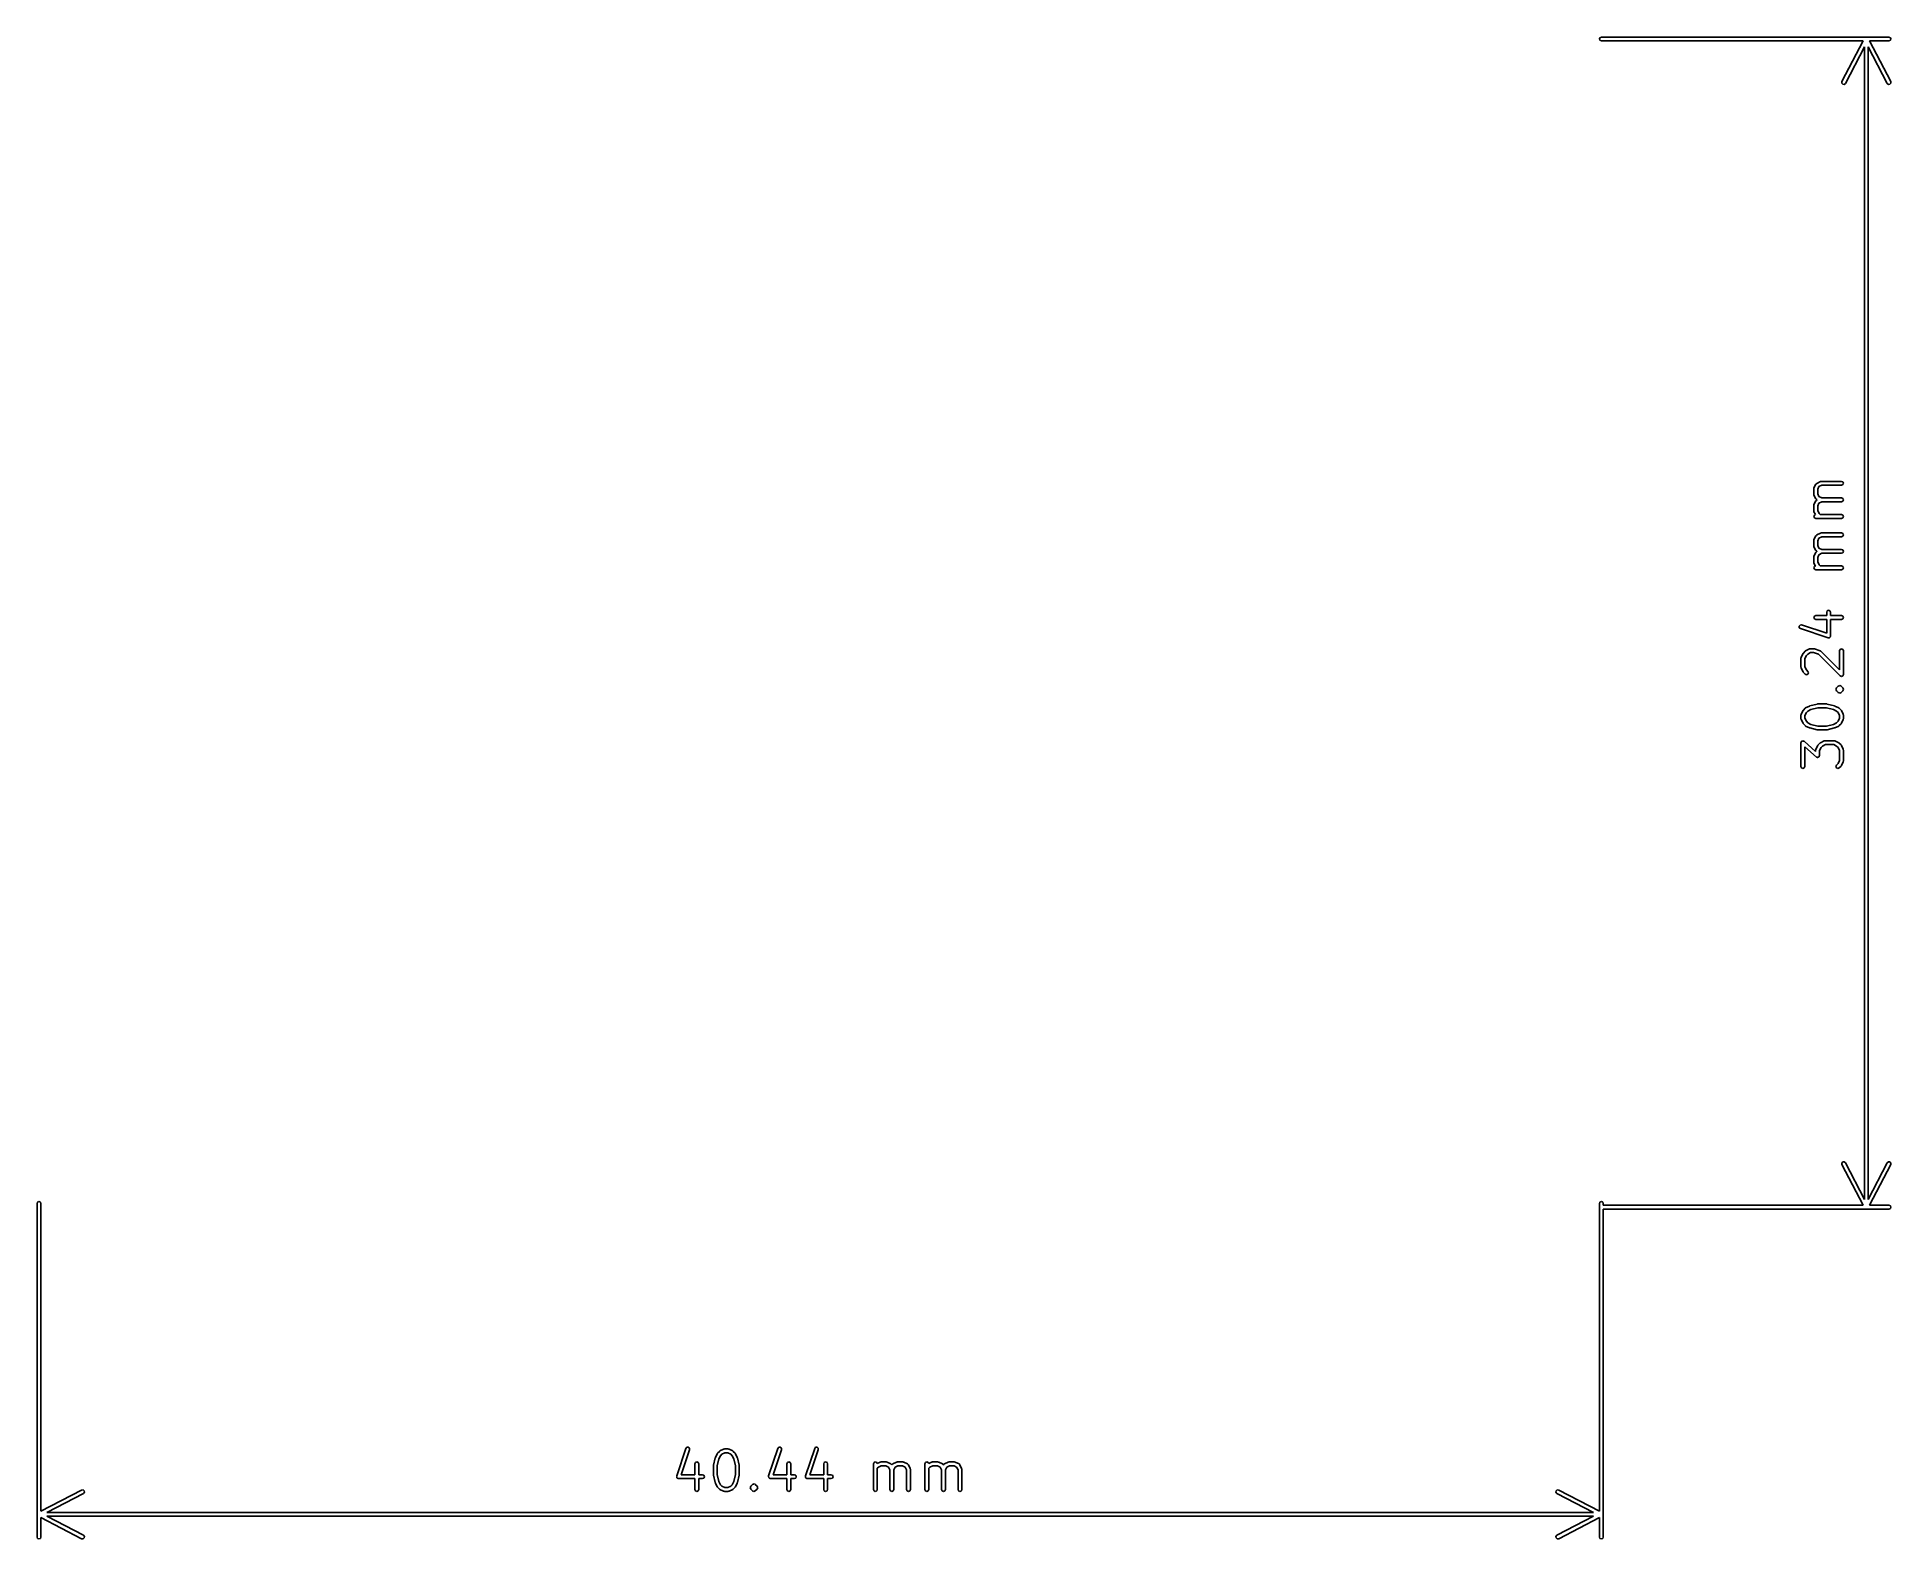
# Model space of a CAD drawing. Extents: x 5.05 to 6.94, y -5.07 to -3.54.
import ezdxf

# ---------------------------------------------------------------- set-up
doc = ezdxf.new("R2010")
doc.units = 0
doc.header["$MEASUREMENT"] = 0
doc.layers.add('BLACK', color=7, linetype='CONTINUOUS')

msp = doc.modelspace()

# ---------------------------------------------------------------- linework, layer by layer
at = {"layer": 'BLACK', "linetype": 'CONTINUOUS'}
for p, q in [((6.6406, -3.5434), (6.6412, -3.5421)), ((6.6412, -3.5448), (6.6406, -3.5434)), ((6.6412, -3.5421), (6.6426, -3.5415)), ((6.6426, -3.5454), (6.6412, -3.5448)), ((6.6426, -3.5415), (6.9357, -3.5415)), ((6.9094, -3.5454), (6.6426, -3.5454)), ((6.8878, -3.5869), (6.9094, -3.5454)), ((6.9107, -3.5515), (6.8913, -3.5887)), ((6.9107, -4.726), (6.9107, -3.5515)), ((6.934, -3.5887), (6.9146, -3.5515)), ((6.9146, -3.5515), (6.9146, -4.726)), ((6.9357, -3.5454), (6.9159, -3.5454)), ((6.9159, -3.5454), (6.9375, -3.5869)), ((6.9357, -3.5415), (6.9371, -3.5421)), ((6.9371, -3.5448), (6.9357, -3.5454)), ((6.9371, -3.5421), (6.9377, -3.5434)), ((6.9377, -3.5434), (6.9371, -3.5448)), ((6.8877, -3.5884), (6.8878, -3.5869)), ((6.8886, -3.5895), (6.8877, -3.5884)), ((6.8913, -3.5887), (6.8901, -3.5897)), ((6.9351, -3.5897), (6.934, -3.5887)), ((6.9376, -3.5884), (6.9366, -3.5895)), ((6.9375, -3.5869), (6.9376, -3.5884)), ((6.8901, -3.5897), (6.8886, -3.5895)), ((6.9366, -3.5895), (6.9351, -3.5897)), ((6.8591, -4.0019), (6.8593, -4.0014)), ((6.8591, -4.0075), (6.8591, -4.0019)), ((6.8593, -4.001), (6.8612, -3.9972)), ((6.8593, -4.0014), (6.8593, -4.001)), ((6.8612, -3.9972), (6.8617, -3.9968)), ((6.8617, -3.9968), (6.8621, -3.9964)), ((6.8621, -3.9964), (6.8658, -3.9945)), ((6.8644, -3.9996), (6.8631, -4.0023)), ((6.8631, -4.0023), (6.8631, -4.007)), ((6.8672, -3.9982), (6.8644, -3.9996)), ((6.8658, -3.9945), (6.8663, -3.9944)), ((6.8663, -3.9944), (6.8667, -3.9943)), ((6.8667, -3.9943), (6.8873, -3.9943)), ((6.8873, -3.9982), (6.8672, -3.9982)), ((6.8873, -3.9943), (6.8887, -3.9949)), ((6.8887, -3.9976), (6.8873, -3.9982)), ((6.8887, -3.9949), (6.8893, -3.9962)), ((6.8893, -3.9962), (6.8887, -3.9976)), ((6.8593, -4.0079), (6.8591, -4.0075)), ((6.8591, -4.0187), (6.8593, -4.0183)), ((6.8591, -4.0244), (6.8591, -4.0187)), ((6.8593, -4.0084), (6.8593, -4.0079)), ((6.8612, -4.0121), (6.8593, -4.0084)), ((6.8593, -4.0179), (6.8612, -4.0141)), ((6.8593, -4.0183), (6.8593, -4.0179)), ((6.8617, -4.0125), (6.8612, -4.0121)), ((6.8612, -4.0141), (6.8617, -4.0137)), ((6.8621, -4.013), (6.8617, -4.0125)), ((6.8617, -4.0137), (6.8621, -4.0132)), ((6.8623, -4.0131), (6.8621, -4.013)), ((6.8621, -4.0132), (6.8623, -4.0131)), ((6.8631, -4.007), (6.8644, -4.0098)), ((6.8644, -4.0165), (6.8631, -4.0192)), ((6.8631, -4.0192), (6.8631, -4.0239)), ((6.8631, -4.0239), (6.8646, -4.0269)), ((6.8644, -4.0098), (6.8672, -4.0111)), ((6.8672, -4.0151), (6.8644, -4.0165)), ((6.8672, -4.0111), (6.8873, -4.0111)), ((6.8873, -4.0151), (6.8672, -4.0151)), ((6.8873, -4.0111), (6.8887, -4.0117)), ((6.8887, -4.0145), (6.8873, -4.0151)), ((6.8887, -4.0117), (6.8893, -4.0131)), ((6.8893, -4.0131), (6.8887, -4.0145)), ((6.8593, -4.0248), (6.8591, -4.0244)), ((6.8591, -4.03), (6.8597, -4.0286)), ((6.8597, -4.0314), (6.8591, -4.03)), ((6.8593, -4.0252), (6.8593, -4.0248)), ((6.8608, -4.0281), (6.8593, -4.0252)), ((6.8597, -4.0286), (6.8608, -4.0281)), ((6.8611, -4.032), (6.8597, -4.0314)), ((6.8873, -4.032), (6.8611, -4.032)), ((6.8646, -4.0269), (6.8657, -4.028)), ((6.8657, -4.028), (6.8873, -4.028)), ((6.8873, -4.028), (6.8887, -4.0286)), ((6.8887, -4.0314), (6.8873, -4.032)), ((6.8887, -4.0286), (6.8893, -4.03)), ((6.8893, -4.03), (6.8887, -4.0314)), ((6.8591, -4.0544), (6.8593, -4.0539)), ((6.8591, -4.06), (6.8591, -4.0544)), ((6.8593, -4.0604), (6.8591, -4.06)), ((6.8593, -4.0535), (6.8612, -4.0497)), ((6.8593, -4.0539), (6.8593, -4.0535)), ((6.8593, -4.0609), (6.8593, -4.0604)), ((6.8612, -4.0646), (6.8593, -4.0609)), ((6.8612, -4.0497), (6.8617, -4.0493)), ((6.8617, -4.0493), (6.8621, -4.0488)), ((6.8621, -4.0488), (6.8658, -4.047)), ((6.8644, -4.0521), (6.8631, -4.0548)), ((6.8631, -4.0548), (6.8631, -4.0595)), ((6.8631, -4.0595), (6.8644, -4.0623)), ((6.8672, -4.0507), (6.8644, -4.0521)), ((6.8658, -4.047), (6.8663, -4.0469)), ((6.8663, -4.0469), (6.8667, -4.0468)), ((6.8667, -4.0468), (6.8873, -4.0468)), ((6.8873, -4.0507), (6.8672, -4.0507)), ((6.8873, -4.0468), (6.8887, -4.0473)), ((6.8887, -4.0501), (6.8873, -4.0507)), ((6.8887, -4.0473), (6.8893, -4.0487)), ((6.8893, -4.0487), (6.8887, -4.0501)), ((6.8591, -4.0712), (6.8593, -4.0708)), ((6.8591, -4.0769), (6.8591, -4.0712)), ((6.8593, -4.0773), (6.8591, -4.0769)), ((6.8593, -4.0704), (6.8612, -4.0666)), ((6.8593, -4.0708), (6.8593, -4.0704)), ((6.8593, -4.0777), (6.8593, -4.0773)), ((6.8608, -4.0806), (6.8593, -4.0777)), ((6.8597, -4.0811), (6.8608, -4.0806)), ((6.8617, -4.065), (6.8612, -4.0646)), ((6.8612, -4.0666), (6.8617, -4.0662)), ((6.8621, -4.0655), (6.8617, -4.065)), ((6.8617, -4.0662), (6.8621, -4.0657)), ((6.8623, -4.0656), (6.8621, -4.0655)), ((6.8621, -4.0657), (6.8623, -4.0656)), ((6.8644, -4.069), (6.8631, -4.0717)), ((6.8631, -4.0717), (6.8631, -4.0764)), ((6.8631, -4.0764), (6.8646, -4.0794)), ((6.8644, -4.0623), (6.8672, -4.0636)), ((6.8672, -4.0676), (6.8644, -4.069)), ((6.8646, -4.0794), (6.8657, -4.0805)), ((6.8657, -4.0805), (6.8873, -4.0805)), ((6.8672, -4.0636), (6.8873, -4.0636)), ((6.8873, -4.0676), (6.8672, -4.0676)), ((6.8873, -4.0636), (6.8887, -4.0642)), ((6.8887, -4.067), (6.8873, -4.0676)), ((6.8873, -4.0805), (6.8887, -4.0811)), ((6.8887, -4.0642), (6.8893, -4.0656)), ((6.8893, -4.0656), (6.8887, -4.067)), ((6.8591, -4.0825), (6.8597, -4.0811)), ((6.8597, -4.0839), (6.8591, -4.0825)), ((6.8611, -4.0844), (6.8597, -4.0839)), ((6.8873, -4.0844), (6.8611, -4.0844)), ((6.8887, -4.0839), (6.8873, -4.0844)), ((6.8887, -4.0811), (6.8893, -4.0825)), ((6.8893, -4.0825), (6.8887, -4.0839)), ((6.8591, -4.1331), (6.8597, -4.1317)), ((6.8597, -4.1345), (6.8591, -4.1331)), ((6.8597, -4.1317), (6.8611, -4.1311)), ((6.8611, -4.1351), (6.8597, -4.1345)), ((6.8611, -4.1311), (6.8723, -4.1311)), ((6.8723, -4.1351), (6.8611, -4.1351)), ((6.8723, -4.1275), (6.8728, -4.1261)), ((6.8723, -4.1311), (6.8723, -4.1275)), ((6.8723, -4.1491), (6.8723, -4.1351)), ((6.8728, -4.1261), (6.8742, -4.1255)), ((6.8742, -4.1255), (6.8756, -4.1261)), ((6.8756, -4.1261), (6.8762, -4.1275)), ((6.8762, -4.1275), (6.8762, -4.1311)), ((6.8762, -4.1311), (6.8873, -4.1311)), ((6.8873, -4.1351), (6.8762, -4.1351)), ((6.8762, -4.1351), (6.8762, -4.1518)), ((6.8873, -4.1311), (6.8887, -4.1317)), ((6.8887, -4.1345), (6.8873, -4.1351)), ((6.8887, -4.1317), (6.8893, -4.1331)), ((6.8893, -4.1331), (6.8887, -4.1345)), ((6.8442, -4.1419), (6.8452, -4.1407)), ((6.8443, -4.1434), (6.8442, -4.1419)), ((6.8455, -4.1443), (6.8443, -4.1434)), ((6.8452, -4.1407), (6.8467, -4.1406)), ((6.8736, -4.1537), (6.8455, -4.1443)), ((6.8467, -4.1406), (6.8723, -4.1491)), ((6.8739, -4.1537), (6.8736, -4.1537)), ((6.8742, -4.1538), (6.8739, -4.1537)), ((6.8746, -4.1536), (6.8742, -4.1538)), ((6.8751, -4.1536), (6.8746, -4.1536)), ((6.8753, -4.1534), (6.8751, -4.1536)), ((6.8756, -4.1532), (6.8753, -4.1534)), ((6.8758, -4.1528), (6.8756, -4.1532)), ((6.8761, -4.1525), (6.8758, -4.1528)), ((6.8762, -4.1518), (6.8761, -4.1521)), ((6.8761, -4.1521), (6.8761, -4.1525)), ((6.846, -4.1743), (6.8462, -4.1739)), ((6.846, -4.1837), (6.846, -4.1743)), ((6.8462, -4.1735), (6.8481, -4.1697)), ((6.8462, -4.1739), (6.8462, -4.1735)), ((6.8481, -4.1697), (6.8483, -4.1695)), ((6.8483, -4.1695), (6.8485, -4.1692)), ((6.8485, -4.1692), (6.8503, -4.1673)), ((6.8515, -4.1718), (6.8499, -4.1748)), ((6.8499, -4.1748), (6.8499, -4.1833)), ((6.8503, -4.1673), (6.8506, -4.1672)), ((6.8506, -4.1672), (6.8508, -4.167)), ((6.8508, -4.167), (6.8546, -4.1651)), ((6.8529, -4.1703), (6.8515, -4.1718)), ((6.8559, -4.1688), (6.8529, -4.1703)), ((6.8546, -4.1651), (6.855, -4.1651)), ((6.855, -4.1651), (6.8555, -4.1649)), ((6.8555, -4.1649), (6.8592, -4.1649)), ((6.8589, -4.1688), (6.8559, -4.1688)), ((6.8638, -4.1704), (6.8589, -4.1688)), ((6.8592, -4.1649), (6.8595, -4.165)), ((6.8595, -4.165), (6.8598, -4.165)), ((6.8598, -4.165), (6.8655, -4.1669)), ((6.886, -4.1926), (6.8638, -4.1704)), ((6.8655, -4.1669), (6.8658, -4.1672)), ((6.8658, -4.1672), (6.8662, -4.1673)), ((6.8662, -4.1673), (6.8854, -4.1865)), ((6.8854, -4.1668), (6.886, -4.1655)), ((6.8854, -4.1865), (6.8854, -4.1668)), ((6.886, -4.1655), (6.8873, -4.1649)), ((6.8873, -4.1649), (6.8887, -4.1655)), ((6.8887, -4.1655), (6.8893, -4.1668)), ((6.8893, -4.1668), (6.8893, -4.1912)), ((6.8462, -4.1841), (6.846, -4.1837)), ((6.8462, -4.1846), (6.8462, -4.1841)), ((6.8481, -4.1883), (6.8462, -4.1846)), ((6.8483, -4.1886), (6.8481, -4.1883)), ((6.8485, -4.1889), (6.8483, -4.1886)), ((6.8503, -4.1907), (6.8485, -4.1889)), ((6.8499, -4.1833), (6.8515, -4.1863)), ((6.8517, -4.1913), (6.8503, -4.1907)), ((6.8515, -4.1863), (6.8531, -4.188)), ((6.8531, -4.1907), (6.8517, -4.1913)), ((6.8531, -4.188), (6.8537, -4.1893)), ((6.8537, -4.1893), (6.8531, -4.1907)), ((6.8873, -4.1932), (6.886, -4.1926)), ((6.8887, -4.1926), (6.8873, -4.1932)), ((6.8893, -4.1912), (6.8887, -4.1926)), ((6.8816, -4.2062), (6.8818, -4.2057)), ((6.8818, -4.2067), (6.8816, -4.2062)), ((6.8816, -4.2062), (6.8816, -4.2062)), ((6.8818, -4.2057), (6.882, -4.2054)), ((6.8822, -4.2076), (6.8818, -4.2067)), ((6.882, -4.2054), (6.8822, -4.2048)), ((6.8822, -4.2048), (6.8841, -4.2029)), ((6.8822, -4.2048), (6.8822, -4.2048)), ((6.8822, -4.2048), (6.8822, -4.2048)), ((6.8841, -4.2095), (6.8822, -4.2076)), ((6.8822, -4.2076), (6.8822, -4.2076)), ((6.8841, -4.2029), (6.8848, -4.2027)), ((6.8848, -4.2098), (6.8841, -4.2095)), ((6.8848, -4.2027), (6.8855, -4.2024)), ((6.8855, -4.2101), (6.8848, -4.2098)), ((6.8855, -4.2024), (6.8865, -4.2028)), ((6.8865, -4.2097), (6.8855, -4.2101)), ((6.8865, -4.2028), (6.8869, -4.2029)), ((6.8869, -4.2095), (6.8865, -4.2097)), ((6.8869, -4.2029), (6.8869, -4.2029)), ((6.8869, -4.2029), (6.8887, -4.2048)), ((6.8887, -4.2076), (6.8869, -4.2095)), ((6.8869, -4.2095), (6.8869, -4.2095)), ((6.8887, -4.2048), (6.8887, -4.2048)), ((6.8887, -4.2048), (6.8893, -4.2062)), ((6.8889, -4.2072), (6.8887, -4.2076)), ((6.8893, -4.2062), (6.8889, -4.2072)), ((6.8462, -4.2316), (6.8481, -4.2278)), ((6.8462, -4.232), (6.8462, -4.2316)), ((6.8481, -4.2278), (6.8483, -4.2276)), ((6.8483, -4.2276), (6.8485, -4.2273)), ((6.8485, -4.2273), (6.8503, -4.2254)), ((6.8515, -4.2299), (6.8499, -4.2329)), ((6.8503, -4.2254), (6.8506, -4.2253)), ((6.8506, -4.2253), (6.8508, -4.2251)), ((6.8508, -4.2251), (6.8546, -4.2232)), ((6.8529, -4.2285), (6.8515, -4.2299)), ((6.8562, -4.2268), (6.8529, -4.2285)), ((6.8546, -4.2232), (6.8548, -4.2232)), ((6.8548, -4.2232), (6.855, -4.2231)), ((6.855, -4.2231), (6.8625, -4.2212)), ((6.8632, -4.2251), (6.8562, -4.2268)), ((6.8625, -4.2212), (6.8627, -4.2212)), ((6.8627, -4.2212), (6.863, -4.2211)), ((6.863, -4.2211), (6.8723, -4.2211)), ((6.8721, -4.2251), (6.8632, -4.2251)), ((6.8792, -4.2268), (6.8721, -4.2251)), ((6.8723, -4.2211), (6.8726, -4.2212)), ((6.8726, -4.2212), (6.8728, -4.2212)), ((6.8728, -4.2212), (6.8803, -4.2231)), ((6.8824, -4.2285), (6.8792, -4.2268)), ((6.8803, -4.2231), (6.8805, -4.2232)), ((6.8805, -4.2232), (6.8807, -4.2232)), ((6.8807, -4.2232), (6.8845, -4.2251)), ((6.8839, -4.2299), (6.8824, -4.2285)), ((6.8854, -4.2329), (6.8839, -4.2299)), ((6.8845, -4.2251), (6.8847, -4.2253)), ((6.8847, -4.2253), (6.885, -4.2254)), ((6.885, -4.2254), (6.8869, -4.2273)), ((6.8869, -4.2273), (6.887, -4.2276)), ((6.887, -4.2276), (6.8872, -4.2278)), ((6.8872, -4.2278), (6.8891, -4.2316)), ((6.8891, -4.2316), (6.8891, -4.232)), ((6.846, -4.2325), (6.8462, -4.232)), ((6.846, -4.2362), (6.846, -4.2325)), ((6.8462, -4.2366), (6.846, -4.2362)), ((6.8462, -4.2371), (6.8462, -4.2366)), ((6.8481, -4.2408), (6.8462, -4.2371)), ((6.8483, -4.2411), (6.8481, -4.2408)), ((6.8485, -4.2414), (6.8483, -4.2411)), ((6.8503, -4.2432), (6.8485, -4.2414)), ((6.8499, -4.2329), (6.8499, -4.2357)), ((6.8499, -4.2357), (6.8515, -4.2388)), ((6.8506, -4.2434), (6.8503, -4.2432)), ((6.8508, -4.2436), (6.8506, -4.2434)), ((6.8546, -4.2455), (6.8508, -4.2436)), ((6.8515, -4.2388), (6.8529, -4.2402)), ((6.8529, -4.2402), (6.8562, -4.2419)), ((6.8548, -4.2455), (6.8546, -4.2455)), ((6.855, -4.2456), (6.8548, -4.2455)), ((6.8625, -4.2475), (6.855, -4.2456)), ((6.8562, -4.2419), (6.8632, -4.2436)), ((6.8627, -4.2475), (6.8625, -4.2475)), ((6.863, -4.2476), (6.8627, -4.2475)), ((6.8723, -4.2476), (6.863, -4.2476)), ((6.8632, -4.2436), (6.8721, -4.2436)), ((6.8721, -4.2436), (6.8792, -4.2419)), ((6.8726, -4.2475), (6.8723, -4.2476)), ((6.8728, -4.2475), (6.8726, -4.2475)), ((6.8803, -4.2456), (6.8728, -4.2475)), ((6.8792, -4.2419), (6.8824, -4.2402)), ((6.8805, -4.2455), (6.8803, -4.2456)), ((6.8807, -4.2455), (6.8805, -4.2455)), ((6.8845, -4.2436), (6.8807, -4.2455)), ((6.8824, -4.2402), (6.8839, -4.2388)), ((6.8839, -4.2388), (6.8854, -4.2357)), ((6.8847, -4.2434), (6.8845, -4.2436)), ((6.885, -4.2432), (6.8847, -4.2434)), ((6.8869, -4.2414), (6.885, -4.2432)), ((6.8854, -4.2357), (6.8854, -4.2329)), ((6.887, -4.2411), (6.8869, -4.2414)), ((6.8872, -4.2408), (6.887, -4.2411)), ((6.8891, -4.2371), (6.8872, -4.2408)), ((6.8891, -4.232), (6.8893, -4.2325)), ((6.8893, -4.2362), (6.8891, -4.2366)), ((6.8891, -4.2366), (6.8891, -4.2371)), ((6.8893, -4.2325), (6.8893, -4.2362)), ((6.846, -4.2606), (6.8463, -4.2599)), ((6.846, -4.285), (6.846, -4.2606)), ((6.8463, -4.2599), (6.8465, -4.2593)), ((6.8465, -4.2593), (6.8466, -4.2593)), ((6.8466, -4.2592), (6.8472, -4.2589)), ((6.8466, -4.2593), (6.8466, -4.2592)), ((6.8472, -4.2589), (6.8478, -4.2586)), ((6.8478, -4.2586), (6.8479, -4.2586)), ((6.8479, -4.2586), (6.848, -4.2586)), ((6.848, -4.2586), (6.8486, -4.2589)), ((6.8486, -4.2589), (6.8493, -4.2591)), ((6.8493, -4.2591), (6.861, -4.2694)), ((6.8617, -4.2752), (6.8499, -4.2649)), ((6.8499, -4.2649), (6.8499, -4.285)), ((6.861, -4.2681), (6.8612, -4.2677)), ((6.861, -4.2694), (6.861, -4.2681)), ((6.8612, -4.2672), (6.8631, -4.2635)), ((6.8612, -4.2677), (6.8612, -4.2672)), ((6.8631, -4.2635), (6.8633, -4.2632)), ((6.8633, -4.2632), (6.8635, -4.2629)), ((6.8635, -4.2629), (6.8653, -4.2611)), ((6.8665, -4.2655), (6.8649, -4.2685)), ((6.8649, -4.2685), (6.8649, -4.2737)), ((6.8653, -4.2611), (6.8656, -4.2609)), ((6.8656, -4.2609), (6.8658, -4.2607)), ((6.8658, -4.2607), (6.8696, -4.2588)), ((6.8679, -4.2641), (6.8665, -4.2655)), ((6.8709, -4.2626), (6.8679, -4.2641)), ((6.8696, -4.2588), (6.87, -4.2588)), ((6.87, -4.2588), (6.8705, -4.2586)), ((6.8705, -4.2586), (6.8798, -4.2586)), ((6.8794, -4.2626), (6.8709, -4.2626)), ((6.8824, -4.2641), (6.8794, -4.2626)), ((6.8798, -4.2586), (6.8803, -4.2588)), ((6.8803, -4.2588), (6.8807, -4.2588)), ((6.8807, -4.2588), (6.8845, -4.2607)), ((6.8839, -4.2655), (6.8824, -4.2641)), ((6.8854, -4.2685), (6.8839, -4.2655)), ((6.8845, -4.2607), (6.8847, -4.2609)), ((6.8847, -4.2609), (6.885, -4.2611)), ((6.885, -4.2611), (6.8869, -4.2629)), ((6.8854, -4.2789), (6.8854, -4.2685)), ((6.8869, -4.2629), (6.887, -4.2632)), ((6.887, -4.2632), (6.8872, -4.2635)), ((6.8872, -4.2635), (6.8891, -4.2672)), ((6.8891, -4.2672), (6.8891, -4.2677)), ((6.8891, -4.2677), (6.8893, -4.2681)), ((6.8893, -4.2681), (6.8893, -4.2793)), ((6.8466, -4.2863), (6.846, -4.285)), ((6.848, -4.2869), (6.8466, -4.2863)), ((6.8494, -4.2863), (6.848, -4.2869)), ((6.8499, -4.285), (6.8494, -4.2863)), ((6.8623, -4.2754), (6.8617, -4.2752)), ((6.863, -4.2757), (6.8623, -4.2754)), ((6.8631, -4.2757), (6.863, -4.2756)), ((6.863, -4.2756), (6.863, -4.2757)), ((6.8637, -4.2754), (6.8631, -4.2757)), ((6.8644, -4.2751), (6.8637, -4.2754)), ((6.8645, -4.275), (6.8644, -4.275)), ((6.8644, -4.275), (6.8644, -4.2751)), ((6.8647, -4.2743), (6.8645, -4.275)), ((6.8649, -4.2737), (6.8647, -4.2743)), ((6.8816, -4.285), (6.8822, -4.2836)), ((6.8822, -4.2863), (6.8816, -4.285)), ((6.8822, -4.2836), (6.8839, -4.2819)), ((6.8836, -4.2869), (6.8822, -4.2863)), ((6.885, -4.2863), (6.8836, -4.2869)), ((6.8839, -4.2819), (6.8854, -4.2789)), ((6.8869, -4.2845), (6.885, -4.2863)), ((6.887, -4.2842), (6.8869, -4.2845)), ((6.8872, -4.284), (6.887, -4.2842)), ((6.8891, -4.2802), (6.8872, -4.284)), ((6.8893, -4.2793), (6.8891, -4.2798)), ((6.8891, -4.2798), (6.8891, -4.2802)), ((6.8877, -4.6891), (6.8886, -4.6879)), ((6.8878, -4.6906), (6.8877, -4.6891)), ((6.9094, -4.732), (6.8878, -4.6906)), ((6.8886, -4.6879), (6.8901, -4.6878)), ((6.8901, -4.6878), (6.8913, -4.6887)), ((6.8913, -4.6887), (6.9107, -4.726)), ((6.9146, -4.726), (6.934, -4.6887)), ((6.9375, -4.6906), (6.9159, -4.732)), ((6.934, -4.6887), (6.9351, -4.6878)), ((6.9351, -4.6878), (6.9366, -4.6879)), ((6.9366, -4.6879), (6.9376, -4.6891)), ((6.9376, -4.6891), (6.9375, -4.6906)), ((5.0485, -4.7301), (5.049, -4.7287)), ((5.0485, -5.0701), (5.0485, -4.7301)), ((5.049, -4.7287), (5.0504, -4.7281)), ((5.0504, -4.7281), (5.0518, -4.7287)), ((5.0518, -4.7287), (5.0524, -4.7301)), ((5.0524, -4.7301), (5.0524, -5.0437)), ((6.6406, -4.7301), (6.6412, -4.7287)), ((6.6406, -5.0437), (6.6406, -4.7301)), ((6.6412, -4.7287), (6.6426, -4.7281)), ((6.6426, -4.7281), (6.644, -4.7287)), ((6.644, -4.7287), (6.6445, -4.7301)), ((6.6445, -4.7301), (6.6445, -4.732)), ((6.6445, -4.732), (6.9094, -4.732)), ((6.9126, -4.736), (6.6445, -4.736)), ((6.6445, -4.736), (6.6445, -5.0701)), ((6.9357, -4.736), (6.9126, -4.736)), ((6.9159, -4.732), (6.9357, -4.732)), ((6.9357, -4.732), (6.9371, -4.7326)), ((6.9371, -4.7354), (6.9357, -4.736)), ((6.9371, -4.7326), (6.9377, -4.734)), ((6.9377, -4.734), (6.9371, -4.7354)), ((5.7003, -5.0079), (5.7096, -4.9798)), ((5.7134, -4.9811), (5.7049, -5.0066)), ((5.7096, -4.9798), (5.7106, -4.9787)), ((5.7106, -4.9787), (5.7121, -4.9786)), ((5.7121, -4.9786), (5.7133, -4.9796)), ((5.7133, -4.9796), (5.7134, -4.9811)), ((5.7398, -4.9889), (5.7416, -4.9852)), ((5.7416, -4.9852), (5.7419, -4.985)), ((5.7419, -4.985), (5.742, -4.9847)), ((5.742, -4.9847), (5.7439, -4.9828)), ((5.745, -4.9872), (5.7434, -4.9905)), ((5.7439, -4.9828), (5.7442, -4.9827)), ((5.7442, -4.9827), (5.7444, -4.9824)), ((5.7444, -4.9824), (5.7481, -4.9806)), ((5.7464, -4.9858), (5.745, -4.9872)), ((5.7495, -4.9843), (5.7464, -4.9858)), ((5.7481, -4.9806), (5.7486, -4.9805)), ((5.7486, -4.9805), (5.749, -4.9804)), ((5.749, -4.9804), (5.7528, -4.9804)), ((5.7523, -4.9843), (5.7495, -4.9843)), ((5.7553, -4.9858), (5.7523, -4.9843)), ((5.7528, -4.9804), (5.7532, -4.9805)), ((5.7532, -4.9805), (5.7536, -4.9806)), ((5.7536, -4.9806), (5.7574, -4.9824)), ((5.7568, -4.9872), (5.7553, -4.9858)), ((5.7584, -4.9905), (5.7568, -4.9872)), ((5.7574, -4.9824), (5.7576, -4.9827)), ((5.7576, -4.9827), (5.7579, -4.9828)), ((5.7579, -4.9828), (5.7598, -4.9847)), ((5.7598, -4.9847), (5.7599, -4.985)), ((5.7599, -4.985), (5.7601, -4.9852)), ((5.7601, -4.9852), (5.762, -4.9889)), ((5.794, -5.0079), (5.8034, -4.9798)), ((5.8071, -4.9811), (5.7986, -5.0066)), ((5.8034, -4.9798), (5.8044, -4.9787)), ((5.8044, -4.9787), (5.8059, -4.9786)), ((5.8059, -4.9786), (5.807, -4.9796)), ((5.807, -4.9796), (5.8071, -4.9811)), ((5.8315, -5.0079), (5.8409, -4.9798)), ((5.8446, -4.9811), (5.8361, -5.0066)), ((5.8409, -4.9798), (5.8419, -4.9787)), ((5.8419, -4.9787), (5.8434, -4.9786)), ((5.8434, -4.9786), (5.8445, -4.9796)), ((5.8445, -4.9796), (5.8446, -4.9811)), ((5.7189, -4.9954), (5.7195, -4.9941)), ((5.7189, -5.0066), (5.7189, -4.9954)), ((5.7195, -4.9941), (5.7209, -4.9935)), ((5.7209, -4.9935), (5.7223, -4.9941)), ((5.7223, -4.9941), (5.7229, -4.9954)), ((5.7229, -4.9954), (5.7229, -5.0066)), ((5.7377, -4.9968), (5.7396, -4.9893)), ((5.7378, -4.9971), (5.7377, -4.9968)), ((5.7377, -4.9973), (5.7378, -4.9971)), ((5.7377, -5.0067), (5.7377, -4.9973)), ((5.7396, -4.9893), (5.7397, -4.9892)), ((5.7397, -4.9892), (5.7398, -4.9889)), ((5.7434, -4.9905), (5.7416, -4.9976)), ((5.7416, -4.9976), (5.7416, -5.0065)), ((5.7416, -5.0065), (5.7434, -5.0135)), ((5.7602, -4.9976), (5.7584, -4.9905)), ((5.7584, -5.0135), (5.7602, -5.0065)), ((5.7602, -5.0065), (5.7602, -4.9976)), ((5.762, -4.9889), (5.762, -4.9892)), ((5.762, -4.9892), (5.7622, -4.9893)), ((5.7622, -4.9893), (5.764, -4.9968)), ((5.764, -4.9968), (5.764, -4.9971)), ((5.764, -4.9971), (5.7641, -4.9973)), ((5.7641, -4.9973), (5.7641, -5.0067)), ((5.8127, -4.9954), (5.8132, -4.9941)), ((5.8127, -5.0066), (5.8127, -4.9954)), ((5.8132, -4.9941), (5.8146, -4.9935)), ((5.8146, -4.9935), (5.816, -4.9941)), ((5.816, -4.9941), (5.8166, -4.9954)), ((5.8166, -4.9954), (5.8166, -5.0066)), ((5.8502, -4.9954), (5.8507, -4.9941)), ((5.8502, -5.0066), (5.8502, -4.9954)), ((5.8507, -4.9941), (5.8521, -4.9935)), ((5.8521, -4.9935), (5.8535, -4.9941)), ((5.8535, -4.9941), (5.8541, -4.9954)), ((5.8541, -4.9954), (5.8541, -5.0066)), ((5.9008, -4.9954), (5.9014, -4.9941)), ((5.9008, -5.0217), (5.9008, -4.9954)), ((5.9014, -4.9941), (5.9027, -4.9935)), ((5.9027, -4.9935), (5.9041, -4.9941)), ((5.9041, -4.9941), (5.9046, -4.9951)), ((5.9046, -4.9951), (5.9075, -4.9937)), ((5.9058, -4.9989), (5.9047, -5)), ((5.9047, -5), (5.9047, -5.0217)), ((5.9088, -4.9974), (5.9058, -4.9989)), ((5.9075, -4.9937), (5.9079, -4.9937)), ((5.9079, -4.9937), (5.9084, -4.9935)), ((5.9084, -4.9935), (5.914, -4.9935)), ((5.9135, -4.9974), (5.9088, -4.9974)), ((5.9163, -4.9988), (5.9135, -4.9974)), ((5.914, -4.9935), (5.9144, -4.9937)), ((5.9144, -4.9937), (5.9149, -4.9937)), ((5.9149, -4.9937), (5.9186, -4.9956)), ((5.9176, -5.0015), (5.9163, -4.9988)), ((5.9176, -5.0217), (5.9176, -5.0015)), ((5.9186, -4.9956), (5.919, -4.996)), ((5.919, -4.996), (5.9195, -4.9964)), ((5.9195, -4.9964), (5.9196, -4.9967)), ((5.9196, -4.9967), (5.9197, -4.9964)), ((5.9197, -4.9964), (5.9202, -4.996)), ((5.9202, -4.996), (5.9206, -4.9956)), ((5.9206, -4.9956), (5.9244, -4.9937)), ((5.923, -4.9988), (5.9216, -5.0015)), ((5.9216, -5.0015), (5.9216, -5.0217)), ((5.9257, -4.9974), (5.923, -4.9988)), ((5.9244, -4.9937), (5.9248, -4.9937)), ((5.9248, -4.9937), (5.9252, -4.9935)), ((5.9252, -4.9935), (5.9309, -4.9935)), ((5.9304, -4.9974), (5.9257, -4.9974)), ((5.9331, -4.9988), (5.9304, -4.9974)), ((5.9309, -4.9935), (5.9313, -4.9937)), ((5.9313, -4.9937), (5.9317, -4.9937)), ((5.9317, -4.9937), (5.9355, -4.9956)), ((5.9345, -5.0015), (5.9331, -4.9988)), ((5.9345, -5.0217), (5.9345, -5.0015)), ((5.9355, -4.9956), (5.9359, -4.996)), ((5.9359, -4.996), (5.9364, -4.9964)), ((5.9364, -4.9964), (5.9382, -5.0002)), ((5.9382, -5.0002), (5.9383, -5.0006)), ((5.9383, -5.0006), (5.9385, -5.0011)), ((5.9385, -5.0011), (5.9385, -5.0217)), ((5.9533, -4.9954), (5.9538, -4.9941)), ((5.9533, -5.0217), (5.9533, -4.9954)), ((5.9538, -4.9941), (5.9552, -4.9935)), ((5.9552, -4.9935), (5.9566, -4.9941)), ((5.9566, -4.9941), (5.9571, -4.9951)), ((5.9571, -4.9951), (5.96, -4.9937)), ((5.9583, -4.9989), (5.9572, -5)), ((5.9572, -5), (5.9572, -5.0217)), ((5.9613, -4.9974), (5.9583, -4.9989)), ((5.96, -4.9937), (5.9604, -4.9937)), ((5.9604, -4.9937), (5.9609, -4.9935)), ((5.9609, -4.9935), (5.9665, -4.9935)), ((5.966, -4.9974), (5.9613, -4.9974)), ((5.9688, -4.9988), (5.966, -4.9974)), ((5.9665, -4.9935), (5.9669, -4.9937)), ((5.9669, -4.9937), (5.9674, -4.9937)), ((5.9674, -4.9937), (5.9711, -4.9956)), ((5.9701, -5.0015), (5.9688, -4.9988)), ((5.9701, -5.0217), (5.9701, -5.0015)), ((5.9711, -4.9956), (5.9715, -4.996)), ((5.9715, -4.996), (5.972, -4.9964)), ((5.972, -4.9964), (5.9721, -4.9967)), ((5.9721, -4.9967), (5.9722, -4.9964)), ((5.9722, -4.9964), (5.9727, -4.996)), ((5.9727, -4.996), (5.9731, -4.9956)), ((5.9731, -4.9956), (5.9769, -4.9937)), ((5.9755, -4.9988), (5.9741, -5.0015)), ((5.9741, -5.0015), (5.9741, -5.0217)), ((5.9782, -4.9974), (5.9755, -4.9988)), ((5.9769, -4.9937), (5.9773, -4.9937)), ((5.9773, -4.9937), (5.9777, -4.9935)), ((5.9777, -4.9935), (5.9834, -4.9935)), ((5.9829, -4.9974), (5.9782, -4.9974)), ((5.9856, -4.9988), (5.9829, -4.9974)), ((5.9834, -4.9935), (5.9838, -4.9937)), ((5.9838, -4.9937), (5.9842, -4.9937)), ((5.9842, -4.9937), (5.988, -4.9956)), ((5.987, -5.0015), (5.9856, -4.9988)), ((5.987, -5.0217), (5.987, -5.0015)), ((5.988, -4.9956), (5.9884, -4.996)), ((5.9884, -4.996), (5.9889, -4.9964)), ((5.9889, -4.9964), (5.9907, -5.0002)), ((5.9907, -5.0002), (5.9908, -5.0006)), ((5.9908, -5.0006), (5.991, -5.0011)), ((5.991, -5.0011), (5.991, -5.0217)), ((5.0524, -5.0437), (5.0939, -5.0222)), ((5.0939, -5.0222), (5.0954, -5.022)), ((5.0954, -5.022), (5.0965, -5.023)), ((5.0967, -5.0245), (5.0957, -5.0257)), ((5.0965, -5.023), (5.0967, -5.0245)), ((5.7002, -5.0086), (5.7003, -5.0083)), ((5.7003, -5.009), (5.7002, -5.0086)), ((5.7003, -5.0083), (5.7003, -5.0079)), ((5.7004, -5.0095), (5.7003, -5.009)), ((5.7006, -5.0097), (5.7004, -5.0095)), ((5.7008, -5.01), (5.7006, -5.0097)), ((5.7012, -5.0101), (5.7008, -5.01)), ((5.7015, -5.0104), (5.7012, -5.0101)), ((5.7018, -5.0104), (5.7015, -5.0104)), ((5.7021, -5.0105), (5.7018, -5.0104)), ((5.7189, -5.0105), (5.7021, -5.0105)), ((5.7049, -5.0066), (5.7189, -5.0066)), ((5.7189, -5.0217), (5.7189, -5.0105)), ((5.7195, -5.0231), (5.7189, -5.0217)), ((5.7209, -5.0237), (5.7195, -5.0231)), ((5.7223, -5.0231), (5.7209, -5.0237)), ((5.7229, -5.0217), (5.7223, -5.0231)), ((5.7229, -5.0066), (5.7265, -5.0066)), ((5.7265, -5.0105), (5.7229, -5.0105)), ((5.7229, -5.0105), (5.7229, -5.0217)), ((5.7265, -5.0066), (5.7279, -5.0072)), ((5.7279, -5.01), (5.7265, -5.0105)), ((5.7279, -5.0072), (5.7285, -5.0086)), ((5.7285, -5.0086), (5.7279, -5.01)), ((5.7378, -5.0069), (5.7377, -5.0067)), ((5.7377, -5.0072), (5.7378, -5.0069)), ((5.7396, -5.0147), (5.7377, -5.0072)), ((5.7397, -5.0149), (5.7396, -5.0147)), ((5.7398, -5.0151), (5.7397, -5.0149)), ((5.7416, -5.0188), (5.7398, -5.0151)), ((5.7419, -5.019), (5.7416, -5.0188)), ((5.742, -5.0193), (5.7419, -5.019)), ((5.7439, -5.0212), (5.742, -5.0193)), ((5.7434, -5.0135), (5.745, -5.0168)), ((5.7442, -5.0213), (5.7439, -5.0212)), ((5.7444, -5.0216), (5.7442, -5.0213)), ((5.7481, -5.0235), (5.7444, -5.0216)), ((5.745, -5.0168), (5.7464, -5.0182)), ((5.7464, -5.0182), (5.7495, -5.0197)), ((5.7486, -5.0235), (5.7481, -5.0235)), ((5.749, -5.0237), (5.7486, -5.0235)), ((5.7528, -5.0237), (5.749, -5.0237)), ((5.7495, -5.0197), (5.7523, -5.0197)), ((5.7523, -5.0197), (5.7553, -5.0182)), ((5.7532, -5.0235), (5.7528, -5.0237)), ((5.7536, -5.0235), (5.7532, -5.0235)), ((5.7574, -5.0216), (5.7536, -5.0235)), ((5.7553, -5.0182), (5.7568, -5.0168)), ((5.7568, -5.0168), (5.7584, -5.0135)), ((5.7576, -5.0213), (5.7574, -5.0216)), ((5.7579, -5.0212), (5.7576, -5.0213)), ((5.7598, -5.0193), (5.7579, -5.0212)), ((5.7599, -5.019), (5.7598, -5.0193)), ((5.7601, -5.0188), (5.7599, -5.019)), ((5.762, -5.0151), (5.7601, -5.0188)), ((5.7622, -5.0147), (5.762, -5.0149)), ((5.762, -5.0149), (5.762, -5.0151)), ((5.764, -5.0072), (5.7622, -5.0147)), ((5.7641, -5.0067), (5.764, -5.0069)), ((5.764, -5.0069), (5.764, -5.0072)), ((5.7752, -5.0198), (5.7754, -5.0193)), ((5.7757, -5.0212), (5.7752, -5.0198)), ((5.7752, -5.0198), (5.7752, -5.0198)), ((5.7754, -5.0193), (5.7757, -5.0184)), ((5.7757, -5.0184), (5.7776, -5.0166)), ((5.7776, -5.0231), (5.7757, -5.0212)), ((5.7757, -5.0212), (5.7757, -5.0212)), ((5.7776, -5.0166), (5.7787, -5.0161)), ((5.7776, -5.0166), (5.7776, -5.0166)), ((5.7776, -5.0166), (5.7776, -5.0166)), ((5.778, -5.0233), (5.7776, -5.0231)), ((5.779, -5.0237), (5.778, -5.0233)), ((5.7787, -5.0161), (5.779, -5.016)), ((5.779, -5.016), (5.779, -5.016)), ((5.779, -5.016), (5.7801, -5.0164)), ((5.7804, -5.0231), (5.779, -5.0237)), ((5.7801, -5.0164), (5.7804, -5.0166)), ((5.7804, -5.0166), (5.7804, -5.0166)), ((5.7804, -5.0166), (5.7823, -5.0184)), ((5.7823, -5.0212), (5.7804, -5.0231)), ((5.7823, -5.0184), (5.7827, -5.0193)), ((5.7829, -5.0198), (5.7823, -5.0212)), ((5.7827, -5.0193), (5.7829, -5.0198)), ((5.7939, -5.0086), (5.794, -5.0083)), ((5.7941, -5.009), (5.7939, -5.0086)), ((5.794, -5.0083), (5.794, -5.0079)), ((5.7941, -5.0095), (5.7941, -5.009)), ((5.7944, -5.0097), (5.7941, -5.0095)), ((5.7945, -5.01), (5.7944, -5.0097)), ((5.7949, -5.0101), (5.7945, -5.01)), ((5.7953, -5.0104), (5.7949, -5.0101)), ((5.7956, -5.0104), (5.7953, -5.0104)), ((5.7959, -5.0105), (5.7956, -5.0104)), ((5.8127, -5.0105), (5.7959, -5.0105)), ((5.7986, -5.0066), (5.8127, -5.0066)), ((5.8127, -5.0217), (5.8127, -5.0105)), ((5.8132, -5.0231), (5.8127, -5.0217)), ((5.8146, -5.0237), (5.8132, -5.0231)), ((5.816, -5.0231), (5.8146, -5.0237)), ((5.8166, -5.0217), (5.816, -5.0231)), ((5.8166, -5.0066), (5.8203, -5.0066)), ((5.8203, -5.0105), (5.8166, -5.0105)), ((5.8166, -5.0105), (5.8166, -5.0217)), ((5.8203, -5.0066), (5.8216, -5.0072)), ((5.8216, -5.01), (5.8203, -5.0105)), ((5.8216, -5.0072), (5.8222, -5.0086)), ((5.8222, -5.0086), (5.8216, -5.01)), ((5.8314, -5.0086), (5.8315, -5.0083)), ((5.8316, -5.009), (5.8314, -5.0086)), ((5.8315, -5.0083), (5.8315, -5.0079)), ((5.8316, -5.0095), (5.8316, -5.009)), ((5.8319, -5.0097), (5.8316, -5.0095)), ((5.832, -5.01), (5.8319, -5.0097)), ((5.8324, -5.0101), (5.832, -5.01)), ((5.8328, -5.0104), (5.8324, -5.0101)), ((5.8331, -5.0104), (5.8328, -5.0104)), ((5.8334, -5.0105), (5.8331, -5.0104)), ((5.8502, -5.0105), (5.8334, -5.0105)), ((5.8361, -5.0066), (5.8502, -5.0066)), ((5.8502, -5.0217), (5.8502, -5.0105)), ((5.8507, -5.0231), (5.8502, -5.0217)), ((5.8521, -5.0237), (5.8507, -5.0231)), ((5.8535, -5.0231), (5.8521, -5.0237)), ((5.8541, -5.0217), (5.8535, -5.0231)), ((5.8541, -5.0066), (5.8577, -5.0066)), ((5.8577, -5.0105), (5.8541, -5.0105)), ((5.8541, -5.0105), (5.8541, -5.0217)), ((5.8577, -5.0066), (5.8591, -5.0072)), ((5.8591, -5.01), (5.8577, -5.0105)), ((5.8591, -5.0072), (5.8597, -5.0086)), ((5.8597, -5.0086), (5.8591, -5.01)), ((5.9014, -5.0231), (5.9008, -5.0217)), ((5.9027, -5.0237), (5.9014, -5.0231)), ((5.9041, -5.0231), (5.9027, -5.0237)), ((5.9047, -5.0217), (5.9041, -5.0231)), ((5.9182, -5.0231), (5.9176, -5.0217)), ((5.9196, -5.0237), (5.9182, -5.0231)), ((5.921, -5.0231), (5.9196, -5.0237)), ((5.9216, -5.0217), (5.921, -5.0231)), ((5.9351, -5.0231), (5.9345, -5.0217)), ((5.9365, -5.0237), (5.9351, -5.0231)), ((5.9379, -5.0231), (5.9365, -5.0237)), ((5.9385, -5.0217), (5.9379, -5.0231)), ((5.9538, -5.0231), (5.9533, -5.0217)), ((5.9552, -5.0237), (5.9538, -5.0231)), ((5.9566, -5.0231), (5.9552, -5.0237)), ((5.9572, -5.0217), (5.9566, -5.0231)), ((5.9707, -5.0231), (5.9701, -5.0217)), ((5.9721, -5.0237), (5.9707, -5.0231)), ((5.9735, -5.0231), (5.9721, -5.0237)), ((5.9741, -5.0217), (5.9735, -5.0231)), ((5.9876, -5.0231), (5.987, -5.0217)), ((5.989, -5.0237), (5.9876, -5.0231)), ((5.9904, -5.0231), (5.989, -5.0237)), ((5.991, -5.0217), (5.9904, -5.0231)), ((6.5963, -5.0245), (6.5965, -5.023)), ((6.5973, -5.0257), (6.5963, -5.0245)), ((6.5965, -5.023), (6.5976, -5.022)), ((6.5976, -5.022), (6.5991, -5.0222)), ((6.5991, -5.0222), (6.6406, -5.0437)), ((5.0957, -5.0257), (5.0585, -5.045)), ((6.6345, -5.045), (6.5973, -5.0257)), ((5.0939, -5.0718), (5.0524, -5.0502)), ((5.0524, -5.0502), (5.0524, -5.0701)), ((5.0585, -5.045), (6.6345, -5.045)), ((6.6345, -5.049), (5.0585, -5.049)), ((5.0585, -5.049), (5.0957, -5.0683)), ((6.5973, -5.0683), (6.6345, -5.049)), ((6.6406, -5.0502), (6.5991, -5.0718)), ((6.6406, -5.0701), (6.6406, -5.0502)), ((5.049, -5.0715), (5.0485, -5.0701)), ((5.0504, -5.072), (5.049, -5.0715)), ((5.0518, -5.0715), (5.0504, -5.072)), ((5.0524, -5.0701), (5.0518, -5.0715)), ((5.0954, -5.072), (5.0939, -5.0718)), ((5.0965, -5.071), (5.0954, -5.072)), ((5.0957, -5.0683), (5.0967, -5.0695)), ((5.0967, -5.0695), (5.0965, -5.071)), ((6.5963, -5.0695), (6.5973, -5.0683)), ((6.5965, -5.071), (6.5963, -5.0695)), ((6.5976, -5.072), (6.5965, -5.071)), ((6.5991, -5.0718), (6.5976, -5.072)), ((6.6412, -5.0715), (6.6406, -5.0701)), ((6.6426, -5.072), (6.6412, -5.0715)), ((6.644, -5.0715), (6.6426, -5.072)), ((6.6445, -5.0701), (6.644, -5.0715))]:
    msp.add_line(p, q, dxfattribs=at)

doc.saveas('drawing.dxf')
